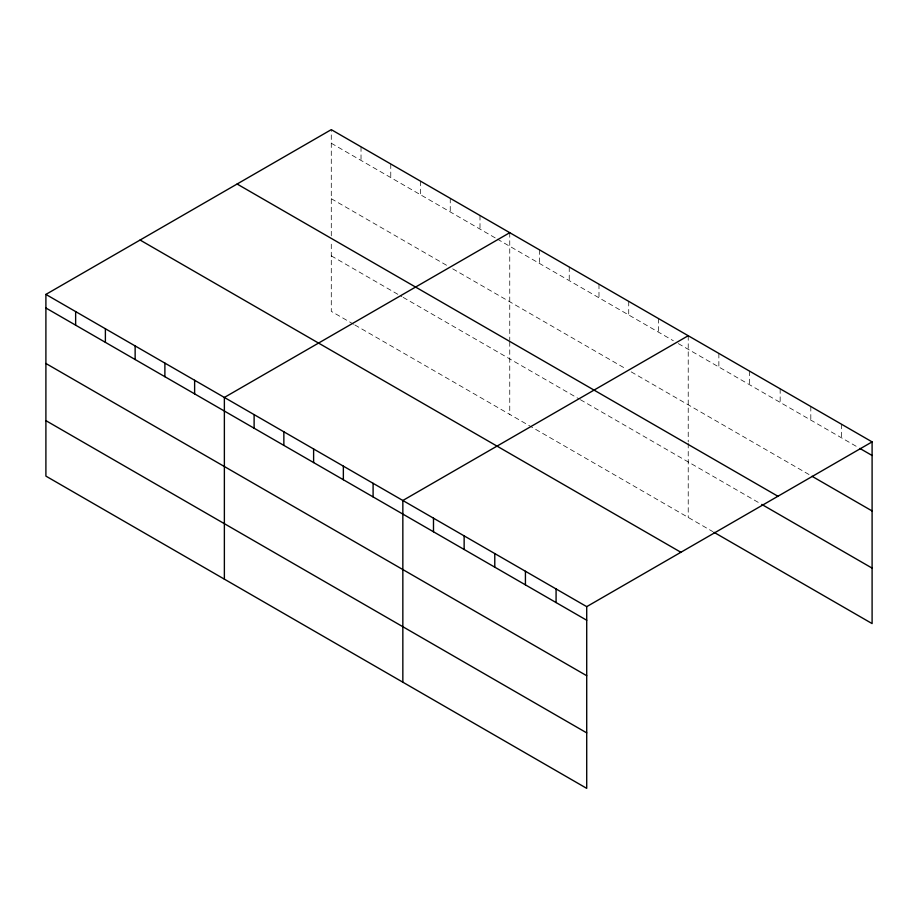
<?xml version="1.0" encoding="UTF-8"?>
<svg xmlns="http://www.w3.org/2000/svg" width="918" height="918" viewBox="0 0 918 918"><rect width="100%" height="100%" fill="white"/><g stroke="black" fill="none" stroke-linecap="round" stroke-linejoin="round"><path stroke-width="0.69" stroke-dasharray="4.59 3.44" d="M331.283 235.869L331.283 129.645M331.283 143.242L496.122 238.416M497.361 239.128L673.353 340.739M678.31 343.596L858.617 447.697M331.283 198.724L447.777 265.979M452.735 268.848L626.248 369.025M631.205 371.882L809.584 474.858M331.283 255.87L401.923 296.663M403.163 297.375L579.155 398.986M580.394 399.697L760.552 503.707M353.591 324.226L331.283 311.351L331.283 241.583M354.83 324.949L712.735 531.579M841.45 424.196L841.45 437.794M810.812 406.502L810.812 420.1M780.162 388.807L780.162 402.405M749.513 371.113L749.513 384.711M718.863 353.419L718.863 367.016M688.225 335.724L688.225 441.948M688.225 443.383L688.225 517.431M658.47 318.557L658.47 332.144M628.727 301.379L628.727 314.977M598.984 284.213L598.984 297.799M569.24 267.035L569.24 280.633M539.497 249.857L539.497 263.455M509.754 232.69L509.754 340.337M509.754 341.771L509.754 414.385M479.999 215.512L479.999 229.11M450.256 198.345L450.256 211.932M420.513 181.167L420.513 194.765M390.77 164.001L390.77 177.587M361.026 146.823L361.026 160.421"/><path stroke-width="1.38" d="M586.717 675.717L586.717 606.649L45.9 294.414L45.9 476.109L586.717 788.355L586.717 675.717L45.9 363.482M713.963 532.291L872.1 623.586L872.1 441.891L331.283 129.645L45.9 294.414M509.754 232.69L224.371 397.448L224.371 579.155M688.225 335.724L402.841 500.494L402.841 682.189M586.717 606.649L872.1 441.891M859.845 448.409L872.1 455.489M812.028 476.281L872.1 510.959M237.108 184.025L777.925 496.259M761.768 504.418L872.1 568.116M140.075 240.034L680.892 552.28M45.9 308L586.717 620.247M45.9 420.639L586.717 732.874M556.078 588.954L556.078 602.552M525.429 571.26L525.429 584.858M494.779 553.565L494.779 567.163M464.141 535.871L464.141 549.469M433.491 518.188L433.491 531.774M373.098 483.316L373.098 496.913M343.355 466.137L343.355 479.735M313.612 448.971L313.612 462.569M283.857 431.793L283.857 445.391M254.114 414.626L254.114 428.224M194.627 380.281L194.627 393.868M164.884 363.103L164.884 376.701M135.141 345.925L135.141 359.523M105.386 328.759L105.386 342.357M75.643 311.581L75.643 325.179"/></g></svg>
